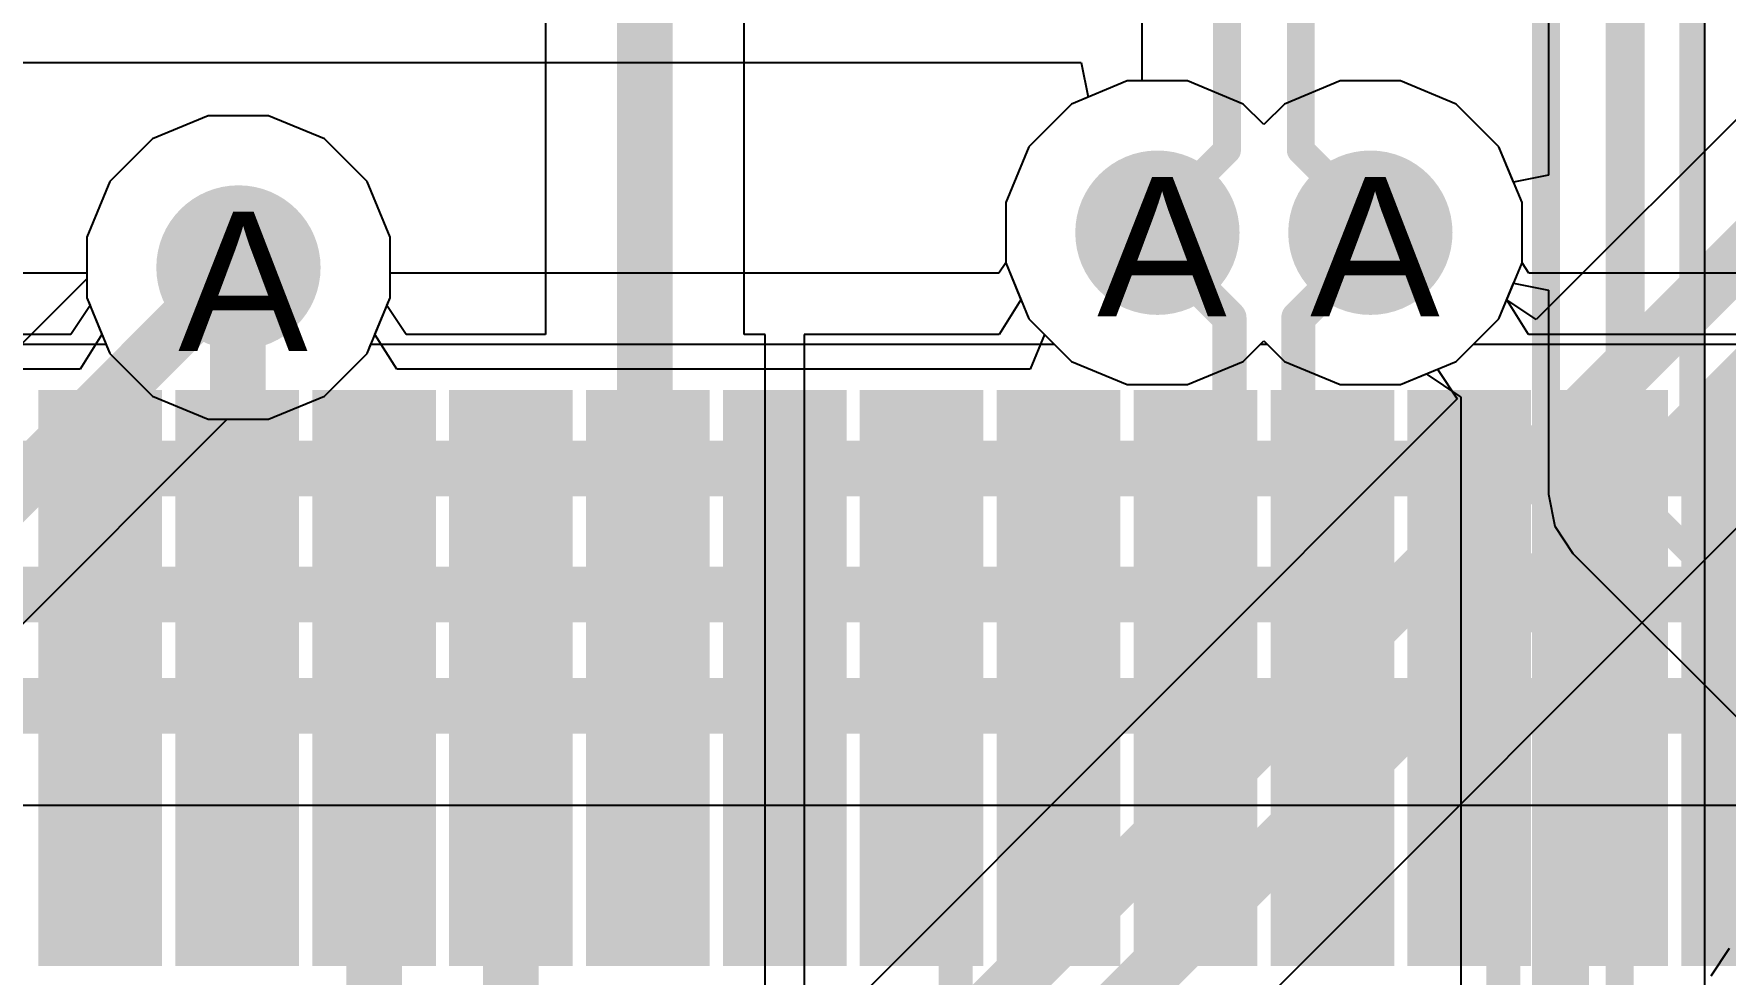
# Model space of a CAD drawing. Header units: inches. Extents: x 0 to 5271, y 0 to 5417.
# Drawn here: x 79.54 to 85.72, y 78.35 to 81.78 of the extents above; entities that cross this region are included whole.
import ezdxf

# ---------------------------------------------------------------- set-up
doc = ezdxf.new("R2010")
doc.units = ezdxf.units.IN
for name, color, linetype in [('Bottom Layer', 5, 'Continuous'), ('Drill Drawing', 1, 'Continuous'), ('L2_GND1', 16, 'Continuous'), ('L3_SIG1', 76, 'Continuous'), ('L4_PWR', 90, 'Continuous'), ('L5_GND2', 156, 'Continuous'), ('L6_SIG2', 130, 'Continuous'), ('L7_GND3', 216, 'Continuous'), ('Top Layer', 1, 'Continuous'), ('Top Paste', 8, 'Continuous'), ('Top Solder', 216, 'Continuous'), ('Via Holes', 16, 'Continuous')]:
    doc.layers.add(name, color=color, linetype=linetype)
doc.styles.add('Arial', font='', dxfattribs={"height": 0.2})
doc.styles.get('Arial').set_extended_font_data('Arial')

# ---------------------------------------------------------------- blocks, each defined once
blk = doc.blocks.new('AS0B826_S78B_7H_23')
at = {"layer": 'Top Layer'}
for points in [[(5.5752, 26.381), (5.9252, 26.381), (5.9252, 24.381), (5.5752, 24.381)], [(6.0751, 26.381), (6.4251, 26.381), (6.4251, 24.381), (6.0751, 24.381)], [(6.5752, 26.381), (6.9252, 26.381), (6.9252, 24.381), (6.5752, 24.381)], [(7.0751, 26.381), (7.4251, 26.381), (7.4251, 24.381), (7.0751, 24.381)], [(7.575, 26.381), (7.925, 26.381), (7.925, 24.381), (7.575, 24.381)], [(8.0751, 26.381), (8.4251, 26.381), (8.4251, 24.381), (8.0751, 24.381)], [(8.575, 26.381), (8.925, 26.381), (8.925, 24.381), (8.575, 24.381)], [(9.0751, 26.381), (9.4251, 26.381), (9.4251, 24.381), (9.0751, 24.381)], [(9.5752, 26.381), (9.9252, 26.381), (9.9252, 24.381), (9.5752, 24.381)], [(10.0751, 26.381), (10.4251, 26.381), (10.4251, 24.381), (10.0751, 24.381)], [(10.5752, 26.381), (10.9252, 26.381), (10.9252, 24.381), (10.5752, 24.381)], [(11.0751, 26.381), (11.4251, 26.381), (11.4251, 24.381), (11.0751, 24.381)], [(11.575, 26.381), (11.925, 26.381), (11.925, 24.381), (11.575, 24.381)]]:
    blk.add_hatch(color=1, dxfattribs=at).paths.add_polyline_path(points)
at = {"layer": 'Top Paste'}
for points in [[(5.5752, 26.381), (5.9252, 26.381), (5.9252, 24.381), (5.5752, 24.381)], [(6.0751, 26.381), (6.4251, 26.381), (6.4251, 24.381), (6.0751, 24.381)], [(6.5752, 26.381), (6.9252, 26.381), (6.9252, 24.381), (6.5752, 24.381)], [(7.0751, 26.381), (7.4251, 26.381), (7.4251, 24.381), (7.0751, 24.381)], [(7.575, 26.381), (7.925, 26.381), (7.925, 24.381), (7.575, 24.381)], [(8.0751, 26.381), (8.4251, 26.381), (8.4251, 24.381), (8.0751, 24.381)], [(8.575, 26.381), (8.925, 26.381), (8.925, 24.381), (8.575, 24.381)], [(9.0751, 26.381), (9.4251, 26.381), (9.4251, 24.381), (9.0751, 24.381)], [(9.5752, 26.381), (9.9252, 26.381), (9.9252, 24.381), (9.5752, 24.381)], [(10.0751, 26.381), (10.4251, 26.381), (10.4251, 24.381), (10.0751, 24.381)], [(10.5752, 26.381), (10.9252, 26.381), (10.9252, 24.381), (10.5752, 24.381)], [(11.0751, 26.381), (11.4251, 26.381), (11.4251, 24.381), (11.0751, 24.381)], [(11.575, 26.381), (11.925, 26.381), (11.925, 24.381), (11.575, 24.381)]]:
    blk.add_hatch(color=8, dxfattribs=at).paths.add_polyline_path(points)
at = {"layer": 'Top Solder'}
for points in [[(5.5244, 26.4318), (5.976, 26.4318), (5.976, 24.3302), (5.5244, 24.3302)], [(6.0243, 26.4318), (6.4759, 26.4318), (6.4759, 24.3302), (6.0243, 24.3302)], [(6.5244, 26.4318), (6.976, 26.4318), (6.976, 24.3302), (6.5244, 24.3302)], [(7.0243, 26.4318), (7.4759, 26.4318), (7.4759, 24.3302), (7.0243, 24.3302)], [(7.5242, 26.4318), (7.9758, 26.4318), (7.9758, 24.3302), (7.5242, 24.3302)], [(8.0243, 26.4318), (8.4759, 26.4318), (8.4759, 24.3302), (8.0243, 24.3302)], [(8.5242, 26.4318), (8.9758, 26.4318), (8.9758, 24.3302), (8.5242, 24.3302)], [(9.0243, 26.4318), (9.4759, 26.4318), (9.4759, 24.3302), (9.0243, 24.3302)], [(9.5244, 26.4318), (9.976, 26.4318), (9.976, 24.3302), (9.5244, 24.3302)], [(10.0243, 26.4318), (10.4759, 26.4318), (10.4759, 24.3302), (10.0243, 24.3302)], [(10.5244, 26.4318), (10.976, 26.4318), (10.976, 24.3302), (10.5244, 24.3302)], [(11.0243, 26.4318), (11.4759, 26.4318), (11.4759, 24.3302), (11.0243, 24.3302)], [(11.5242, 26.4318), (11.9758, 26.4318), (11.9758, 24.3302), (11.5242, 24.3302)]]:
    blk.add_hatch(color=216, dxfattribs=at).paths.add_polyline_path(points)

msp = doc.modelspace()

# ---------------------------------------------------------------- hatches: boundary and pattern name
at = {"layer": 'Bottom Layer'}
h = msp.add_hatch(color=5, dxfattribs=at)
edge = h.paths.add_edge_path()
edge.add_arc((83.6456, 81.0514), 0.3, 0, 360)
h = msp.add_hatch(color=5, dxfattribs=at)
edge = h.paths.add_edge_path()
edge.add_arc((84.4234, 81.0514), 0.3, 0, 360)
h = msp.add_hatch(color=5, dxfattribs=at)
edge = h.paths.add_edge_path()
edge.add_arc((80.2894, 80.9244), 0.3, 0, 360)
at = {"layer": 'L2_GND1'}
h = msp.add_hatch(color=16, dxfattribs=at)
edge = h.paths.add_edge_path()
edge.add_arc((83.6456, 81.0514), 0.3, 0, 360)
h = msp.add_hatch(color=16, dxfattribs=at)
edge = h.paths.add_edge_path()
edge.add_arc((84.4234, 81.0514), 0.3, 0, 360)
h = msp.add_hatch(color=16, dxfattribs=at)
edge = h.paths.add_edge_path()
edge.add_arc((80.2894, 80.9244), 0.3, 0, 360)
at = {"layer": 'L3_SIG1'}
h = msp.add_hatch(color=76, dxfattribs=at)
edge = h.paths.add_edge_path()
edge.add_arc((83.6456, 81.0514), 0.3, 0, 360)
h = msp.add_hatch(color=76, dxfattribs=at)
edge = h.paths.add_edge_path()
edge.add_arc((84.4234, 81.0514), 0.3, 0, 360)
h = msp.add_hatch(color=76, dxfattribs=at)
edge = h.paths.add_edge_path()
edge.add_arc((80.2894, 80.9244), 0.3, 0, 360)
at = {"layer": 'L4_PWR'}
h = msp.add_hatch(color=90, dxfattribs=at)
edge = h.paths.add_edge_path()
edge.add_arc((83.6456, 81.0514), 0.3, 0, 360)
h = msp.add_hatch(color=90, dxfattribs=at)
edge = h.paths.add_edge_path()
edge.add_arc((84.4234, 81.0514), 0.3, 0, 360)
h = msp.add_hatch(color=90, dxfattribs=at)
edge = h.paths.add_edge_path()
edge.add_arc((80.2894, 80.9244), 0.3, 0, 360)
at = {"layer": 'L5_GND2'}
h = msp.add_hatch(color=156, dxfattribs=at)
edge = h.paths.add_edge_path()
edge.add_arc((83.6456, 81.0514), 0.3, 0, 360)
h = msp.add_hatch(color=156, dxfattribs=at)
edge = h.paths.add_edge_path()
edge.add_arc((84.4234, 81.0514), 0.3, 0, 360)
h = msp.add_hatch(color=156, dxfattribs=at)
edge = h.paths.add_edge_path()
edge.add_arc((80.2894, 80.9244), 0.3, 0, 360)
at = {"layer": 'L6_SIG2'}
h = msp.add_hatch(color=130, dxfattribs=at)
edge = h.paths.add_edge_path()
edge.add_arc((83.6456, 81.0514), 0.3, 0, 360)
h = msp.add_hatch(color=130, dxfattribs=at)
edge = h.paths.add_edge_path()
edge.add_arc((84.4234, 81.0514), 0.3, 0, 360)
h = msp.add_hatch(color=130, dxfattribs=at)
edge = h.paths.add_edge_path()
edge.add_arc((80.2894, 80.9244), 0.3, 0, 360)
at = {"layer": 'L7_GND3'}
h = msp.add_hatch(color=216, dxfattribs=at)
edge = h.paths.add_edge_path()
edge.add_arc((83.6456, 81.0514), 0.3, 0, 360)
h = msp.add_hatch(color=216, dxfattribs=at)
edge = h.paths.add_edge_path()
edge.add_arc((84.4234, 81.0514), 0.3, 0, 360)
h = msp.add_hatch(color=216, dxfattribs=at)
edge = h.paths.add_edge_path()
edge.add_arc((80.2894, 80.9244), 0.3, 0, 360)
at = {"layer": 'Top Layer'}
h = msp.add_hatch(color=1, dxfattribs=at)
edge = h.paths.add_edge_path()
edge.add_arc((83.6456, 81.0514), 0.3, 0, 360)
h = msp.add_hatch(color=1, dxfattribs=at)
edge = h.paths.add_edge_path()
edge.add_arc((84.4234, 81.0514), 0.3, 0, 360)
h = msp.add_hatch(color=1, dxfattribs=at)
edge = h.paths.add_edge_path()
edge.add_arc((80.2894, 80.9244), 0.3, 0, 360)
at = {"layer": 'Via Holes'}
h = msp.add_hatch(color=7, dxfattribs=at)
edge = h.paths.add_edge_path()
edge.add_arc((83.6456, 81.0514), 0.15, 0, 360)
h = msp.add_hatch(color=7, dxfattribs=at)
edge = h.paths.add_edge_path()
edge.add_arc((84.4234, 81.0514), 0.15, 0, 360)
h = msp.add_hatch(color=7, dxfattribs=at)
edge = h.paths.add_edge_path()
edge.add_arc((80.2894, 80.9244), 0.15, 0, 360)

# ---------------------------------------------------------------- linework, layer by layer
at = {"layer": 'Bottom Layer'}
for p, q in [((91.5367, 87.2418), (85.0291, 80.7341)), ((83.5354, 81.6054), (83.3318, 81.5211)), ((83.7558, 81.6054), (83.5354, 81.6054)), ((83.9594, 81.5211), (83.7558, 81.6054)), ((84.3132, 81.6054), (84.1096, 81.5211)), ((84.5336, 81.6054), (84.3132, 81.6054)), ((84.7372, 81.5211), (84.5336, 81.6054)), ((80.1792, 81.4784), (79.9756, 81.3941)), ((80.3996, 81.4784), (80.1792, 81.4784)), ((80.6032, 81.3941), (80.3996, 81.4784)), ((83.3318, 81.5211), (83.176, 81.3652)), ((84.0345, 81.446), (83.9594, 81.5211)), ((84.1096, 81.5211), (84.0345, 81.446)), ((84.8931, 81.3652), (84.7372, 81.5211)), ((79.9756, 81.3941), (79.8197, 81.2382)), ((80.7591, 81.2382), (80.6032, 81.3941)), ((83.176, 81.3652), (83.0916, 81.1616)), ((84.9774, 81.1616), (84.8931, 81.3652)), ((79.8197, 81.2382), (79.7354, 81.0346)), ((80.8434, 81.0346), (80.7591, 81.2382)), ((83.0916, 81.1616), (83.0916, 80.9412)), ((84.9774, 80.9412), (84.9774, 81.1616)), ((79.7354, 81.0346), (79.7354, 80.8142)), ((80.8434, 80.8142), (80.8434, 81.0346)), ((83.0916, 80.9412), (83.176, 80.7376)), ((84.9215, 80.8061), (84.9774, 80.9412)), ((79.7354, 80.8142), (79.8197, 80.6106)), ((80.7591, 80.6106), (80.8434, 80.8142)), ((85.0291, 80.7341), (84.9215, 80.8061)), ((82.8884, 77.101), (86.5508, 80.7634)), ((83.176, 80.7376), (83.3318, 80.5817)), ((83.9594, 80.5817), (84.0345, 80.6568)), ((84.0345, 80.6568), (84.1096, 80.5817)), ((79.8197, 80.6106), (79.9756, 80.4547)), ((80.6032, 80.4547), (80.7591, 80.6106)), ((83.3318, 80.5817), (83.5354, 80.4974)), ((83.7558, 80.4974), (83.9594, 80.5817)), ((84.1096, 80.5817), (84.3132, 80.4974)), ((84.5336, 80.4974), (84.6687, 80.5534)), ((84.6687, 80.5534), (84.7407, 80.4457)), ((83.5354, 80.4974), (83.7558, 80.4974)), ((84.3132, 80.4974), (84.5336, 80.4974)), ((79.9756, 80.4547), (80.1792, 80.3704)), ((80.3996, 80.3704), (80.6032, 80.4547)), ((84.7407, 80.4457), (81.0842, 76.7893)), ((80.1792, 80.3704), (80.3996, 80.3704))]:
    msp.add_line(p, q, dxfattribs=at)
for points in [[(81.2344, 76.4267, 0.2032, 0.2032, 0), (91.7931, 86.9854, 0.2032, 0.2032, 0)], [(81.3712, 76.0965, 0.2032, 0.2032, 0), (91.6807, 86.406, 0.2032, 0.2032, 0)]]:
    msp.add_lwpolyline(points, format="xyseb", dxfattribs=at)
at = {"layer": 'L2_GND1'}
for p, q in [((83.5354, 81.6054), (83.3318, 81.5211)), ((83.7558, 81.6054), (83.5354, 81.6054)), ((83.9594, 81.5211), (83.7558, 81.6054)), ((84.3132, 81.6054), (84.1096, 81.5211)), ((84.5336, 81.6054), (84.3132, 81.6054)), ((84.7372, 81.5211), (84.5336, 81.6054)), ((80.1792, 81.4784), (79.9756, 81.3941)), ((80.3996, 81.4784), (80.1792, 81.4784)), ((80.6032, 81.3941), (80.3996, 81.4784)), ((83.3318, 81.5211), (83.176, 81.3652)), ((84.0345, 81.446), (83.9594, 81.5211)), ((84.1096, 81.5211), (84.0345, 81.446)), ((84.8931, 81.3652), (84.7372, 81.5211)), ((79.9756, 81.3941), (79.8197, 81.2382)), ((80.7591, 81.2382), (80.6032, 81.3941)), ((83.176, 81.3652), (83.0916, 81.1616)), ((84.9774, 81.1616), (84.8931, 81.3652)), ((79.8197, 81.2382), (79.7354, 81.0346)), ((80.8434, 81.0346), (80.7591, 81.2382)), ((83.0916, 81.1616), (83.0916, 80.9412)), ((84.9774, 80.9412), (84.9774, 81.1616)), ((79.7354, 81.0346), (79.7354, 80.8142)), ((80.8434, 80.8142), (80.8434, 81.0346)), ((83.0916, 80.9412), (83.176, 80.7376)), ((84.8931, 80.7376), (84.9774, 80.9412)), ((79.7354, 80.8142), (79.8197, 80.6106)), ((80.7591, 80.6106), (80.8434, 80.8142)), ((83.176, 80.7376), (83.3318, 80.5817)), ((84.7372, 80.5817), (84.8931, 80.7376)), ((83.9594, 80.5817), (84.0345, 80.6568)), ((84.0345, 80.6568), (84.1096, 80.5817)), ((79.8197, 80.6106), (79.9756, 80.4547)), ((80.6032, 80.4547), (80.7591, 80.6106)), ((83.3318, 80.5817), (83.5354, 80.4974)), ((83.7558, 80.4974), (83.9594, 80.5817)), ((84.1096, 80.5817), (84.3132, 80.4974)), ((84.5336, 80.4974), (84.7372, 80.5817)), ((83.5354, 80.4974), (83.7558, 80.4974)), ((84.3132, 80.4974), (84.5336, 80.4974)), ((79.9756, 80.4547), (80.1792, 80.3704)), ((80.3996, 80.3704), (80.6032, 80.4547)), ((80.1792, 80.3704), (80.3996, 80.3704)), ((85.7339, 78.4385), (85.6665, 78.3377))]:
    msp.add_line(p, q, dxfattribs=at)
at = {"layer": 'L3_SIG1'}
for p, q in [((83.5354, 81.6054), (83.3318, 81.5211)), ((83.7558, 81.6054), (83.5354, 81.6054)), ((83.9594, 81.5211), (83.7558, 81.6054)), ((84.3132, 81.6054), (84.1096, 81.5211)), ((84.5336, 81.6054), (84.3132, 81.6054)), ((84.7372, 81.5211), (84.5336, 81.6054)), ((80.1792, 81.4784), (79.9756, 81.3941)), ((80.3996, 81.4784), (80.1792, 81.4784)), ((80.6032, 81.3941), (80.3996, 81.4784)), ((83.3318, 81.5211), (83.176, 81.3652)), ((84.0345, 81.446), (83.9594, 81.5211)), ((84.1096, 81.5211), (84.0345, 81.446)), ((84.8931, 81.3652), (84.7372, 81.5211)), ((79.9756, 81.3941), (79.8197, 81.2382)), ((80.7591, 81.2382), (80.6032, 81.3941)), ((83.176, 81.3652), (83.0916, 81.1616)), ((84.9774, 81.1616), (84.8931, 81.3652)), ((79.8197, 81.2382), (79.7354, 81.0346)), ((80.8434, 81.0346), (80.7591, 81.2382)), ((83.0916, 81.1616), (83.0916, 80.9412)), ((84.9774, 80.9412), (84.9774, 81.1616)), ((79.7354, 81.0346), (79.7354, 80.8142)), ((80.8434, 80.8142), (80.8434, 81.0346)), ((83.0916, 80.9412), (83.176, 80.7376)), ((84.8931, 80.7376), (84.9774, 80.9412)), ((79.7354, 80.8142), (79.8197, 80.6106)), ((80.7591, 80.6106), (80.8434, 80.8142)), ((83.176, 80.7376), (83.3318, 80.5817)), ((84.7372, 80.5817), (84.8931, 80.7376)), ((83.9594, 80.5817), (84.0345, 80.6568)), ((84.0345, 80.6568), (84.1096, 80.5817)), ((79.8197, 80.6106), (79.9756, 80.4547)), ((80.6032, 80.4547), (80.7591, 80.6106)), ((83.3318, 80.5817), (83.5354, 80.4974)), ((83.7558, 80.4974), (83.9594, 80.5817)), ((84.1096, 80.5817), (84.3132, 80.4974)), ((84.5336, 80.4974), (84.7372, 80.5817)), ((83.5354, 80.4974), (83.7558, 80.4974)), ((84.3132, 80.4974), (84.5336, 80.4974)), ((79.9756, 80.4547), (80.1792, 80.3704)), ((80.3996, 80.3704), (80.6032, 80.4547)), ((80.1792, 80.3704), (80.3996, 80.3704))]:
    msp.add_line(p, q, dxfattribs=at)
at = {"layer": 'L4_PWR'}
for p, q in [((83.5354, 81.6054), (83.3318, 81.5211)), ((83.7558, 81.6054), (83.5354, 81.6054)), ((83.9594, 81.5211), (83.7558, 81.6054)), ((84.3132, 81.6054), (84.1096, 81.5211)), ((84.5336, 81.6054), (84.3132, 81.6054)), ((84.7372, 81.5211), (84.5336, 81.6054)), ((80.1792, 81.4784), (79.9756, 81.3941)), ((80.3996, 81.4784), (80.1792, 81.4784)), ((80.6032, 81.3941), (80.3996, 81.4784)), ((83.3318, 81.5211), (83.176, 81.3652)), ((84.0345, 81.446), (83.9594, 81.5211)), ((84.1096, 81.5211), (84.0345, 81.446)), ((84.8931, 81.3652), (84.7372, 81.5211)), ((79.9756, 81.3941), (79.8197, 81.2382)), ((80.7591, 81.2382), (80.6032, 81.3941)), ((83.176, 81.3652), (83.0916, 81.1616)), ((84.9774, 81.1616), (84.8931, 81.3652)), ((79.8197, 81.2382), (79.7354, 81.0346)), ((80.8434, 81.0346), (80.7591, 81.2382)), ((83.0916, 81.1616), (83.0916, 80.9412)), ((84.9774, 80.9412), (84.9774, 81.1616)), ((79.7354, 81.0346), (79.7354, 80.904)), ((80.8434, 80.904), (80.8434, 81.0346)), ((83.0916, 80.9412), (83.0668, 80.904)), ((85.0023, 80.904), (84.9774, 80.9412)), ((79.7354, 80.904), (79.3409, 80.904)), ((83.0668, 80.904), (80.8434, 80.904)), ((86.5666, 80.904), (85.0023, 80.904)), ((79.3266, 80.645), (79.8055, 80.645)), ((79.8055, 80.645), (79.8197, 80.6106)), ((80.7591, 80.6106), (80.7733, 80.645)), ((80.7733, 80.645), (83.2686, 80.645)), ((83.2686, 80.645), (83.3318, 80.5817)), ((83.9594, 80.5817), (84.0227, 80.645)), ((84.0227, 80.645), (84.0463, 80.645)), ((84.0463, 80.645), (84.1096, 80.5817)), ((84.7372, 80.5817), (84.8005, 80.645)), ((84.8005, 80.645), (86.7684, 80.645)), ((79.8197, 80.6106), (79.9756, 80.4547)), ((80.6032, 80.4547), (80.7591, 80.6106)), ((83.3318, 80.5817), (83.5354, 80.4974)), ((83.7558, 80.4974), (83.9594, 80.5817)), ((84.1096, 80.5817), (84.3132, 80.4974)), ((84.5336, 80.4974), (84.7372, 80.5817)), ((83.5354, 80.4974), (83.7558, 80.4974)), ((84.3132, 80.4974), (84.5336, 80.4974)), ((79.9756, 80.4547), (80.1792, 80.3704)), ((80.3996, 80.3704), (80.6032, 80.4547)), ((80.1792, 80.3704), (80.3996, 80.3704))]:
    msp.add_line(p, q, dxfattribs=at)
at = {"layer": 'L5_GND2'}
for p, q in [((85.6446, 77.4307), (85.6446, 82.8494)), ((83.5891, 82.5074), (83.5891, 81.6054)), ((83.5354, 81.6054), (83.3318, 81.5211)), ((83.5891, 81.6054), (83.5354, 81.6054)), ((80.1792, 81.4784), (79.9756, 81.3941)), ((80.3996, 81.4784), (80.1792, 81.4784)), ((80.6032, 81.3941), (80.3996, 81.4784)), ((83.3318, 81.5211), (83.176, 81.3652)), ((79.9756, 81.3941), (79.8197, 81.2382)), ((80.7591, 81.2382), (80.6032, 81.3941)), ((83.176, 81.3652), (83.0916, 81.1616)), ((79.8197, 81.2382), (79.7354, 81.0346)), ((80.8434, 81.0346), (80.7591, 81.2382)), ((83.0916, 81.1616), (83.0916, 80.9412)), ((79.7354, 81.0346), (79.7354, 80.8831)), ((80.8434, 80.8142), (80.8434, 81.0346)), ((83.0916, 80.9412), (83.176, 80.7376)), ((79.7354, 80.8831), (78.8392, 79.987)), ((80.7591, 80.6106), (80.8434, 80.8142)), ((83.176, 80.7376), (83.3318, 80.5817)), ((83.9594, 80.5817), (84.0345, 80.6568)), ((84.0345, 80.6568), (84.1096, 80.5817)), ((80.6032, 80.4547), (80.7591, 80.6106)), ((83.3318, 80.5817), (83.5354, 80.4974)), ((83.7558, 80.4974), (83.9594, 80.5817)), ((84.1096, 80.5817), (84.3132, 80.4974)), ((83.5354, 80.4974), (83.7558, 80.4974)), ((84.3132, 80.4974), (84.5336, 80.4974)), ((84.5336, 80.4974), (84.6268, 80.536)), ((84.6268, 80.536), (84.7538, 80.4511)), ((80.3996, 80.3704), (80.6032, 80.4547)), ((84.7538, 80.4511), (84.7538, 77.7904)), ((79.4582, 79.5804), (80.2481, 80.3704)), ((80.2481, 80.3704), (80.3996, 80.3704))]:
    msp.add_line(p, q, dxfattribs=at)
for points in [[(85.3338, 77.4307, 0.1016, 0.1016, 0), (85.3338, 82.8494, 0.1016, 0.1016, 0)], [(84.1691, 81.3527, 0.1016, 0.1016, 0), (84.1691, 82.7476, 0.1016, 0.1016, 0)], [(83.8999, 81.3527, 0.1016, 0.1016, 0), (83.8999, 82.6361, 0.1016, 0.1016, 0)], [(85.0646, 77.5422, 0.1016, 0.1016, 0), (85.0646, 82.5802, 0.1016, 0.1016, 0)], [(83.6456, 81.0985, 0.1016, 0.1016, 0), (83.8999, 81.3527, 0.1016, 0.1016, 0)], [(84.1691, 81.3527, 0.1016, 0.1016, 0), (84.4234, 81.0985, 0.1016, 0.1016, 0)], [(83.6456, 81.0514, 0.1016, 0.1016, 0), (83.6456, 81.0985, 0.1016, 0.1016, 0)], [(84.4234, 81.0514, 0.1016, 0.1016, 0), (84.4234, 81.0985, 0.1016, 0.1016, 0)], [(79.0956, 79.7306, 0.2032, 0.2032, 0), (80.2894, 80.9244, 0.2032, 0.2032, 0)]]:
    msp.add_lwpolyline(points, format="xyseb", dxfattribs=at)
for points in [[(83.8745, 81.3527, 0.0508, 0.0508, 1), (83.9253, 81.3527, 0.0508, 0.0508, 1)], [(83.8745, 81.3527, 0.0508, 0.0508, 1), (83.9253, 81.3527, 0.0508, 0.0508, 1)], [(84.1437, 81.3527, 0.0508, 0.0508, 1), (84.1945, 81.3527, 0.0508, 0.0508, 1)], [(84.1437, 81.3527, 0.0508, 0.0508, 1), (84.1945, 81.3527, 0.0508, 0.0508, 1)], [(83.6202, 81.0985, 0.0508, 0.0508, 1), (83.671, 81.0985, 0.0508, 0.0508, 1)], [(83.6202, 81.0985, 0.0508, 0.0508, 1), (83.671, 81.0985, 0.0508, 0.0508, 1)], [(84.398, 81.0985, 0.0508, 0.0508, 1), (84.4488, 81.0985, 0.0508, 0.0508, 1)], [(84.398, 81.0985, 0.0508, 0.0508, 1), (84.4488, 81.0985, 0.0508, 0.0508, 1)], [(83.6202, 81.0514, 0.0508, 0.0508, 1), (83.671, 81.0514, 0.0508, 0.0508, 1)], [(84.398, 81.0514, 0.0508, 0.0508, 1), (84.4488, 81.0514, 0.0508, 0.0508, 1)], [(80.2386, 80.9244, 0.1016, 0.1016, 1), (80.3402, 80.9244, 0.1016, 0.1016, 1)]]:
    msp.add_lwpolyline(points, format="xyseb", close=True, dxfattribs=at)
at = {"layer": 'L6_SIG2'}
for p, q in [((74.0071, 81.6731), (83.3671, 81.6731)), ((83.3671, 81.6731), (83.3923, 81.5461)), ((83.3923, 81.5461), (83.3318, 81.5211)), ((80.1792, 81.4784), (79.9756, 81.3941)), ((80.3996, 81.4784), (80.1792, 81.4784)), ((80.6032, 81.3941), (80.3996, 81.4784)), ((83.3318, 81.5211), (83.176, 81.3652)), ((79.9756, 81.3941), (79.8197, 81.2382)), ((80.7591, 81.2382), (80.6032, 81.3941)), ((83.176, 81.3652), (83.0916, 81.1616)), ((79.8197, 81.2382), (79.7354, 81.0346)), ((80.8434, 81.0346), (80.7591, 81.2382)), ((83.0916, 81.1616), (83.0916, 80.9412)), ((79.7354, 81.0346), (79.7354, 80.8142)), ((80.8434, 80.8142), (80.8434, 81.0346)), ((83.0916, 80.9412), (83.176, 80.7376)), ((79.7354, 80.8142), (79.7908, 80.6805)), ((80.788, 80.6805), (80.8434, 80.8142)), ((83.176, 80.7376), (83.2331, 80.6805)), ((79.7908, 80.6805), (79.7109, 80.5535)), ((80.8679, 80.5535), (80.788, 80.6805)), ((83.2331, 80.6805), (83.1805, 80.5535)), ((79.7109, 80.5535), (76.3922, 80.5535)), ((83.1805, 80.5535), (80.8679, 80.5535)), ((77.1884, 78.9616), (112.1802, 78.9616))]:
    msp.add_line(p, q, dxfattribs=at)
for points in [[(76.242, 80.1909, 0.2032, 0.2032, 0), (110.0613, 80.1909, 0.2032, 0.2032, 0)], [(76.581, 79.7306, 0.2032, 0.2032, 0), (111.0075, 79.7306, 0.2032, 0.2032, 0)], [(77.0382, 79.3242, 0.2032, 0.2032, 0), (112.395, 79.3242, 0.2032, 0.2032, 0)]]:
    msp.add_lwpolyline(points, format="xyseb", dxfattribs=at)
at = {"layer": 'L7_GND3'}
for p, q in [((85.0737, 86.9062), (85.0737, 81.2609)), ((83.5354, 81.6054), (83.3318, 81.5211)), ((83.7558, 81.6054), (83.5354, 81.6054)), ((83.9594, 81.5211), (83.7558, 81.6054)), ((84.3132, 81.6054), (84.1096, 81.5211)), ((84.5336, 81.6054), (84.3132, 81.6054)), ((84.7372, 81.5211), (84.5336, 81.6054)), ((80.1792, 81.4784), (79.9756, 81.3941)), ((80.3996, 81.4784), (80.1792, 81.4784)), ((80.6032, 81.3941), (80.3996, 81.4784)), ((83.3318, 81.5211), (83.176, 81.3652)), ((84.0345, 81.446), (83.9594, 81.5211)), ((84.1096, 81.5211), (84.0345, 81.446)), ((84.8931, 81.3652), (84.7372, 81.5211)), ((79.9756, 81.3941), (79.8197, 81.2382)), ((80.7591, 81.2382), (80.6032, 81.3941)), ((83.176, 81.3652), (83.0916, 81.1616)), ((84.9467, 81.2357), (84.8931, 81.3652)), ((79.8197, 81.2382), (79.7354, 81.0346)), ((80.8434, 81.0346), (80.7591, 81.2382)), ((85.0737, 81.2609), (84.9467, 81.2357)), ((83.0916, 81.1616), (83.0916, 80.9412)), ((79.7354, 81.0346), (79.7354, 80.8142)), ((80.8434, 80.8142), (80.8434, 81.0346)), ((83.0916, 80.9412), (83.176, 80.7376)), ((84.8931, 80.7376), (84.9467, 80.8671)), ((84.9467, 80.8671), (85.0737, 80.8419)), ((79.7354, 80.8142), (79.8197, 80.6106)), ((80.7591, 80.6106), (80.8434, 80.8142)), ((85.0737, 80.8419), (85.0737, 80.0973)), ((83.176, 80.7376), (83.3318, 80.5817)), ((84.7372, 80.5817), (84.8931, 80.7376)), ((83.9594, 80.5817), (84.0345, 80.6568)), ((84.0345, 80.6568), (84.1096, 80.5817)), ((79.8197, 80.6106), (79.9756, 80.4547)), ((80.6032, 80.4547), (80.7591, 80.6106)), ((83.3318, 80.5817), (83.5354, 80.4974)), ((83.7558, 80.4974), (83.9594, 80.5817)), ((84.1096, 80.5817), (84.3132, 80.4974)), ((84.5336, 80.4974), (84.7372, 80.5817)), ((83.5354, 80.4974), (83.7558, 80.4974)), ((84.3132, 80.4974), (84.5336, 80.4974)), ((79.9756, 80.4547), (80.1792, 80.3704)), ((80.3996, 80.3704), (80.6032, 80.4547)), ((80.1792, 80.3704), (80.3996, 80.3704)), ((85.0737, 80.0973), (85.0737, 80.0973)), ((85.0737, 80.0973), (85.097, 79.9803)), ((85.097, 79.9803), (85.1633, 79.8811)), ((85.1633, 79.8811), (86.6795, 78.3649))]:
    msp.add_line(p, q, dxfattribs=at)
for points in [[(85.3794, 80.0973, 0.0916, 0.0916, 0), (85.3794, 87.2733, 0.0916, 0.0916, 0)], [(85.598, 80.1878, 0.0916, 0.0916, 0), (85.598, 87.1828, 0.0916, 0.0916, 0)], [(85.598, 80.1878, 0.0916, 0.0916, 0), (86.9862, 78.7996, 0.0916, 0.0916, 0)], [(85.3794, 80.0973, 0.0916, 0.0916, 0), (86.8957, 78.581, 0.0916, 0.0916, 0)]]:
    msp.add_lwpolyline(points, format="xyseb", dxfattribs=at)
for points in [[(85.5751, 80.1878, 0.0458, 0.0458, 1), (85.6209, 80.1878, 0.0458, 0.0458, 1)], [(85.5751, 80.1878, 0.0458, 0.0458, 1), (85.6209, 80.1878, 0.0458, 0.0458, 1)], [(85.3565, 80.0973, 0.0458, 0.0458, 1), (85.4023, 80.0973, 0.0458, 0.0458, 1)], [(85.3565, 80.0973, 0.0458, 0.0458, 1), (85.4023, 80.0973, 0.0458, 0.0458, 1)]]:
    msp.add_lwpolyline(points, format="xyseb", close=True, dxfattribs=at)
at = {"layer": 'Top Layer'}
for p, q in [((82.136, 80.68), (82.136, 83.3519)), ((81.4109, 83.2018), (81.4109, 80.68)), ((83.5354, 81.6054), (83.3318, 81.5211)), ((83.7558, 81.6054), (83.5354, 81.6054)), ((83.9594, 81.5211), (83.7558, 81.6054)), ((84.3132, 81.6054), (84.1096, 81.5211)), ((84.5336, 81.6054), (84.3132, 81.6054)), ((84.7372, 81.5211), (84.5336, 81.6054)), ((80.1792, 81.4784), (79.9756, 81.3941)), ((80.3996, 81.4784), (80.1792, 81.4784)), ((80.6032, 81.3941), (80.3996, 81.4784)), ((83.3318, 81.5211), (83.176, 81.3652)), ((84.0345, 81.446), (83.9594, 81.5211)), ((84.1096, 81.5211), (84.0345, 81.446)), ((84.8931, 81.3652), (84.7372, 81.5211)), ((79.9756, 81.3941), (79.8197, 81.2382)), ((80.7591, 81.2382), (80.6032, 81.3941)), ((83.176, 81.3652), (83.0916, 81.1616)), ((84.9774, 81.1616), (84.8931, 81.3652)), ((79.8197, 81.2382), (79.7354, 81.0346)), ((80.8434, 81.0346), (80.7591, 81.2382)), ((83.0916, 81.1616), (83.0916, 80.9412)), ((84.9774, 80.9412), (84.9774, 81.1616)), ((79.7354, 81.0346), (79.7354, 80.8142)), ((80.8434, 80.8142), (80.8434, 81.0346)), ((83.0916, 80.9412), (83.1472, 80.807)), ((84.9218, 80.807), (84.9774, 80.9412)), ((79.7354, 80.8142), (79.7473, 80.7856)), ((80.8315, 80.7856), (80.8434, 80.8142)), ((83.1472, 80.807), (83.0677, 80.68)), ((85.0014, 80.68), (84.9218, 80.807)), ((79.7473, 80.7856), (79.6767, 80.68)), ((80.9021, 80.68), (80.8315, 80.7856)), ((79.6767, 80.68), (78.8555, 80.68)), ((81.4109, 80.68), (80.9021, 80.68)), ((82.2133, 80.68), (82.136, 80.68)), ((82.2133, 78.172), (82.2133, 80.68)), ((83.0677, 80.68), (82.3553, 80.68)), ((82.3553, 80.68), (82.3553, 78.172)), ((86.5675, 80.68), (85.0014, 80.68))]:
    msp.add_line(p, q, dxfattribs=at)
for points in [[(81.7735, 79.4368, 0.2032, 0.2032, 0), (81.7735, 83.3519, 0.2032, 0.2032, 0)], [(83.6456, 81.0041, 0.1242, 0.1242, 0), (83.6456, 81.0514, 0.1242, 0.1242, 0)], [(84.4234, 81.0041, 0.1242, 0.1242, 0), (84.4234, 81.0514, 0.1242, 0.1242, 0)], [(83.6456, 81.0041, 0.1242, 0.1242, 0), (83.9089, 80.7407, 0.1242, 0.1242, 0)], [(84.1601, 80.7407, 0.1242, 0.1242, 0), (84.4234, 81.0041, 0.1242, 0.1242, 0)], [(80.2869, 79.4284, 0.2032, 0.2032, 0), (80.2869, 80.9219, 0.2032, 0.2032, 0)], [(83.9089, 80.4366, 0.1242, 0.1242, 0), (83.9089, 80.7407, 0.1242, 0.1242, 0)], [(84.1601, 80.4366, 0.1242, 0.1242, 0), (84.1601, 80.7407, 0.1242, 0.1242, 0)], [(83.8975, 80.4252, 0.1242, 0.1242, 0), (83.9089, 80.4366, 0.1242, 0.1242, 0)], [(84.1601, 80.4366, 0.1242, 0.1242, 0), (84.1716, 80.4252, 0.1242, 0.1242, 0)], [(83.8975, 79.5389, 0.1242, 0.1242, 0), (83.8975, 80.4252, 0.1242, 0.1242, 0)], [(84.1716, 79.5389, 0.1242, 0.1242, 0), (84.1716, 80.4252, 0.1242, 0.1242, 0)], [(81.7735, 79.4368, 0.254, 0.254, 0), (81.7843, 79.426, 0.254, 0.254, 0)], [(83.7846, 79.426, 0.1242, 0.1242, 0), (83.8975, 79.5389, 0.1242, 0.1242, 0)], [(84.1716, 79.5389, 0.1242, 0.1242, 0), (84.2845, 79.426, 0.1242, 0.1242, 0)], [(80.2845, 79.426, 0.2032, 0.2032, 0), (80.2869, 79.4284, 0.2032, 0.2032, 0)], [(80.7846, 77.9535, 0.2032, 0.2032, 0), (80.7846, 79.426, 0.2032, 0.2032, 0)], [(81.2845, 77.9535, 0.2032, 0.2032, 0), (81.2845, 79.426, 0.2032, 0.2032, 0)], [(82.7843, 79.426, 0.1242, 0.1242, 0), (82.8972, 79.313, 0.1242, 0.1242, 0)], [(83.1716, 79.313, 0.1242, 0.1242, 0), (83.2845, 79.426, 0.1242, 0.1242, 0)], [(84.7846, 79.426, 0.1242, 0.1242, 0), (84.8975, 79.313, 0.1242, 0.1242, 0)], [(85.1715, 79.313, 0.1242, 0.1242, 0), (85.2845, 79.426, 0.1242, 0.1242, 0)], [(82.8972, 78.4269, 0.1242, 0.1242, 0), (82.8972, 79.313, 0.1242, 0.1242, 0)], [(83.1716, 78.4269, 0.1242, 0.1242, 0), (83.1716, 79.313, 0.1242, 0.1242, 0)], [(84.8975, 78.4267, 0.1242, 0.1242, 0), (84.8975, 79.313, 0.1242, 0.1242, 0)], [(85.1715, 78.4267, 0.1242, 0.1242, 0), (85.1715, 79.313, 0.1242, 0.1242, 0)], [(82.8972, 78.4269, 0.1242, 0.1242, 0), (82.9088, 78.4153, 0.1242, 0.1242, 0)], [(82.9088, 76.7983, 0.1242, 0.1242, 0), (82.9088, 78.4153, 0.1242, 0.1242, 0)], [(83.16, 78.4153, 0.1242, 0.1242, 0), (83.1716, 78.4269, 0.1242, 0.1242, 0)], [(83.16, 76.7983, 0.1242, 0.1242, 0), (83.16, 78.4153, 0.1242, 0.1242, 0)], [(84.8975, 78.4267, 0.1242, 0.1242, 0), (84.9089, 78.4153, 0.1242, 0.1242, 0)], [(84.9089, 77.3738, 0.1242, 0.1242, 0), (84.9089, 78.4153, 0.1242, 0.1242, 0)], [(85.1601, 78.4153, 0.1242, 0.1242, 0), (85.1715, 78.4267, 0.1242, 0.1242, 0)], [(85.1601, 77.2697, 0.1242, 0.1242, 0), (85.1601, 78.4153, 0.1242, 0.1242, 0)]]:
    msp.add_lwpolyline(points, format="xyseb", dxfattribs=at)
for points in [[(83.6146, 81.0514, 0.0621, 0.0621, 1), (83.6767, 81.0514, 0.0621, 0.0621, 1)], [(84.3924, 81.0514, 0.0621, 0.0621, 1), (84.4545, 81.0514, 0.0621, 0.0621, 1)], [(83.6146, 81.0041, 0.0621, 0.0621, 1), (83.6767, 81.0041, 0.0621, 0.0621, 1)], [(83.6146, 81.0041, 0.0621, 0.0621, 1), (83.6767, 81.0041, 0.0621, 0.0621, 1)], [(84.3924, 81.0041, 0.0621, 0.0621, 1), (84.4545, 81.0041, 0.0621, 0.0621, 1)], [(84.3924, 81.0041, 0.0621, 0.0621, 1), (84.4545, 81.0041, 0.0621, 0.0621, 1)], [(80.2361, 80.9219, 0.1016, 0.1016, 1), (80.3377, 80.9219, 0.1016, 0.1016, 1)], [(83.8779, 80.7407, 0.0621, 0.0621, 1), (83.94, 80.7407, 0.0621, 0.0621, 1)], [(83.8779, 80.7407, 0.0621, 0.0621, 1), (83.94, 80.7407, 0.0621, 0.0621, 1)], [(84.1291, 80.7407, 0.0621, 0.0621, 1), (84.1912, 80.7407, 0.0621, 0.0621, 1)], [(84.1291, 80.7407, 0.0621, 0.0621, 1), (84.1912, 80.7407, 0.0621, 0.0621, 1)], [(83.8779, 80.4366, 0.0621, 0.0621, 1), (83.94, 80.4366, 0.0621, 0.0621, 1)], [(83.8779, 80.4366, 0.0621, 0.0621, 1), (83.94, 80.4366, 0.0621, 0.0621, 1)], [(84.1291, 80.4366, 0.0621, 0.0621, 1), (84.1912, 80.4366, 0.0621, 0.0621, 1)], [(84.1291, 80.4366, 0.0621, 0.0621, 1), (84.1912, 80.4366, 0.0621, 0.0621, 1)], [(83.8664, 80.4252, 0.0621, 0.0621, 1), (83.9285, 80.4252, 0.0621, 0.0621, 1)], [(83.8664, 80.4252, 0.0621, 0.0621, 1), (83.9285, 80.4252, 0.0621, 0.0621, 1)], [(84.1405, 80.4252, 0.0621, 0.0621, 1), (84.2026, 80.4252, 0.0621, 0.0621, 1)], [(84.1405, 80.4252, 0.0621, 0.0621, 1), (84.2026, 80.4252, 0.0621, 0.0621, 1)], [(81.71, 79.4368, 0.127, 0.127, 1), (81.837, 79.4368, 0.127, 0.127, 1)], [(83.8664, 79.5389, 0.0621, 0.0621, 1), (83.9285, 79.5389, 0.0621, 0.0621, 1)], [(83.8664, 79.5389, 0.0621, 0.0621, 1), (83.9285, 79.5389, 0.0621, 0.0621, 1)], [(84.1405, 79.5389, 0.0621, 0.0621, 1), (84.2026, 79.5389, 0.0621, 0.0621, 1)], [(84.1405, 79.5389, 0.0621, 0.0621, 1), (84.2026, 79.5389, 0.0621, 0.0621, 1)], [(80.2337, 79.426, 0.1016, 0.1016, 1), (80.3353, 79.426, 0.1016, 0.1016, 1)], [(80.2361, 79.4284, 0.1016, 0.1016, 1), (80.3377, 79.4284, 0.1016, 0.1016, 1)], [(80.2361, 79.4284, 0.1016, 0.1016, 1), (80.3377, 79.4284, 0.1016, 0.1016, 1)], [(80.7338, 79.426, 0.1016, 0.1016, 1), (80.8354, 79.426, 0.1016, 0.1016, 1)], [(81.2337, 79.426, 0.1016, 0.1016, 1), (81.3353, 79.426, 0.1016, 0.1016, 1)], [(81.7208, 79.426, 0.127, 0.127, 1), (81.8478, 79.426, 0.127, 0.127, 1)], [(81.7227, 79.4368, 0.1016, 0.1016, 1), (81.8243, 79.4368, 0.1016, 0.1016, 1)], [(82.7533, 79.426, 0.0621, 0.0621, 1), (82.8154, 79.426, 0.0621, 0.0621, 1)], [(83.2534, 79.426, 0.0621, 0.0621, 1), (83.3155, 79.426, 0.0621, 0.0621, 1)], [(83.7535, 79.426, 0.0621, 0.0621, 1), (83.8156, 79.426, 0.0621, 0.0621, 1)], [(84.2534, 79.426, 0.0621, 0.0621, 1), (84.3155, 79.426, 0.0621, 0.0621, 1)], [(84.7535, 79.426, 0.0621, 0.0621, 1), (84.8156, 79.426, 0.0621, 0.0621, 1)], [(85.2534, 79.426, 0.0621, 0.0621, 1), (85.3155, 79.426, 0.0621, 0.0621, 1)], [(82.8662, 79.313, 0.0621, 0.0621, 1), (82.9283, 79.313, 0.0621, 0.0621, 1)], [(82.8662, 79.313, 0.0621, 0.0621, 1), (82.9283, 79.313, 0.0621, 0.0621, 1)], [(83.1405, 79.313, 0.0621, 0.0621, 1), (83.2026, 79.313, 0.0621, 0.0621, 1)], [(83.1405, 79.313, 0.0621, 0.0621, 1), (83.2026, 79.313, 0.0621, 0.0621, 1)], [(84.8664, 79.313, 0.0621, 0.0621, 1), (84.9285, 79.313, 0.0621, 0.0621, 1)], [(84.8664, 79.313, 0.0621, 0.0621, 1), (84.9285, 79.313, 0.0621, 0.0621, 1)], [(85.1405, 79.313, 0.0621, 0.0621, 1), (85.2026, 79.313, 0.0621, 0.0621, 1)], [(85.1405, 79.313, 0.0621, 0.0621, 1), (85.2026, 79.313, 0.0621, 0.0621, 1)], [(82.8662, 78.4269, 0.0621, 0.0621, 1), (82.9283, 78.4269, 0.0621, 0.0621, 1)], [(82.8662, 78.4269, 0.0621, 0.0621, 1), (82.9283, 78.4269, 0.0621, 0.0621, 1)], [(82.8778, 78.4153, 0.0621, 0.0621, 1), (82.9399, 78.4153, 0.0621, 0.0621, 1)], [(82.8778, 78.4153, 0.0621, 0.0621, 1), (82.9399, 78.4153, 0.0621, 0.0621, 1)], [(83.1289, 78.4153, 0.0621, 0.0621, 1), (83.191, 78.4153, 0.0621, 0.0621, 1)], [(83.1289, 78.4153, 0.0621, 0.0621, 1), (83.191, 78.4153, 0.0621, 0.0621, 1)], [(83.1405, 78.4269, 0.0621, 0.0621, 1), (83.2026, 78.4269, 0.0621, 0.0621, 1)], [(83.1405, 78.4269, 0.0621, 0.0621, 1), (83.2026, 78.4269, 0.0621, 0.0621, 1)], [(84.8664, 78.4267, 0.0621, 0.0621, 1), (84.9285, 78.4267, 0.0621, 0.0621, 1)], [(84.8664, 78.4267, 0.0621, 0.0621, 1), (84.9285, 78.4267, 0.0621, 0.0621, 1)], [(84.8779, 78.4153, 0.0621, 0.0621, 1), (84.94, 78.4153, 0.0621, 0.0621, 1)], [(84.8779, 78.4153, 0.0621, 0.0621, 1), (84.94, 78.4153, 0.0621, 0.0621, 1)], [(85.1291, 78.4153, 0.0621, 0.0621, 1), (85.1912, 78.4153, 0.0621, 0.0621, 1)], [(85.1291, 78.4153, 0.0621, 0.0621, 1), (85.1912, 78.4153, 0.0621, 0.0621, 1)], [(85.1405, 78.4267, 0.0621, 0.0621, 1), (85.2026, 78.4267, 0.0621, 0.0621, 1)], [(85.1405, 78.4267, 0.0621, 0.0621, 1), (85.2026, 78.4267, 0.0621, 0.0621, 1)]]:
    msp.add_lwpolyline(points, format="xyseb", close=True, dxfattribs=at)

# ---------------------------------------------------------------- block references
msp.add_blockref('AS0B826_S78B_7H_23', (74.0344, 54.045))

# ---------------------------------------------------------------- texts
at = {"layer": 'Drill Drawing', "style": 'Arial'}
for p in [(83.4255, 80.7467), (84.2033, 80.7467), (80.0693, 80.6197)]:
    msp.add_text('A', height=0.508, dxfattribs=at).set_placement(p)

doc.saveas('drawing.dxf')
